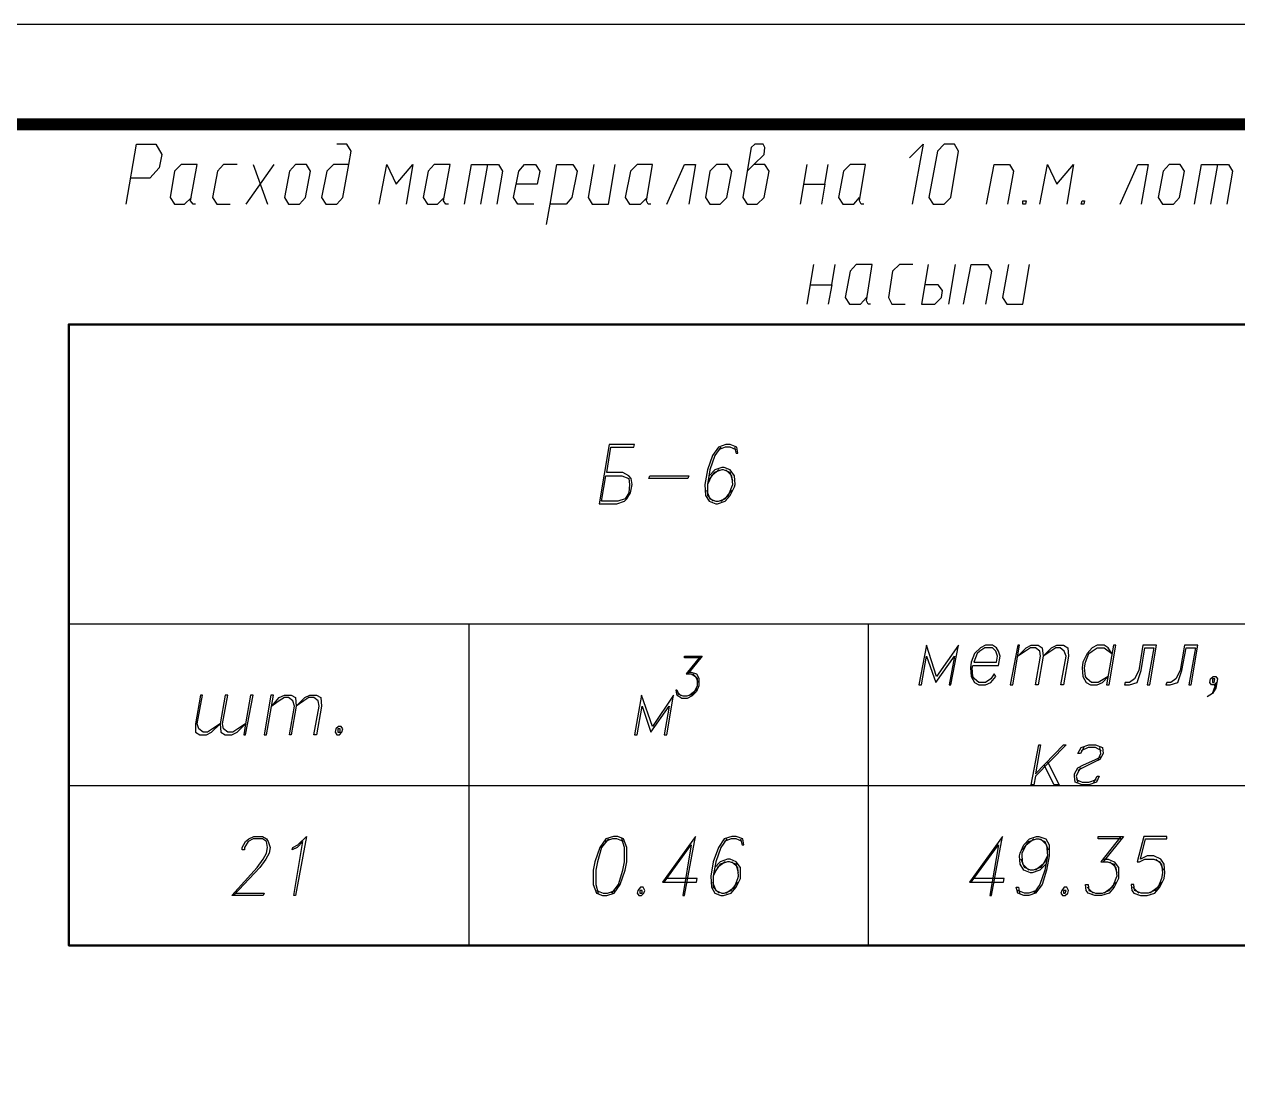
# Model space of a CAD drawing. Header units: millimetres. Extents: x 4241 to 6572, y 870 to 1291.
# Drawn here: x 5885.3 to 5946.1, y 1238 to 1290.7 of the extents above; entities that cross this region are included whole.
import ezdxf
from ezdxf.enums import TextEntityAlignment as Align

# ---------------------------------------------------------------- set-up
doc = ezdxf.new("R2010")
doc.units = ezdxf.units.MM
doc.layers.add('_Штамп_рамка', color=7, linetype='Continuous')
doc.layers.add('PDF _0', color=7, linetype='Continuous')
doc.styles.add('Romans_2.5', font='romans.shx', dxfattribs={"width": 0.75, "height": 2.5})

# ---------------------------------------------------------------- blocks, each defined once
blk = doc.blocks.new('*U779')
blk.add_lwpolyline([(0, 0), (0, 420), (1189, 420), (1189, 0), (0, 0)])
at = {"const_width": 0.6}
blk.add_lwpolyline([(20, 5), (20, 415), (1184, 415), (1184, 5), (20, 5)], dxfattribs=at)
at = {"style": 'Romans_2.5', "width": 0.75}
blk.add_attdef('ФОРМАТ', text='', height=2.5, dxfattribs=at).set_placement((1149, 2.5), align=Align.MIDDLE_LEFT)

msp = doc.modelspace()

# ---------------------------------------------------------------- linework, layer by layer
at = {"layer": 'PDF _0', "lineweight": 25}
for points in [[(5890.4418, 1281.6439), (5890.9498, 1284.6497), (5891.9235, 1284.6497), (5892.2199, 1284.1417), (5892.0929, 1283.4643), (5891.6272, 1282.9563), (5890.6958, 1282.9563)], [(5901.5759, 1283.6337), (5900.8139, 1283.6337), (5900.4752, 1283.295), (5900.2212, 1281.9826), (5900.4328, 1281.6439), (5900.9832, 1281.6439), (5901.2795, 1281.9826), (5901.5759, 1283.6337), (5901.7029, 1284.311), (5901.4912, 1284.6497), (5900.9832, 1284.6497)], [(5921.5156, 1283.295), (5921.3039, 1281.9826), (5921.5156, 1281.6439), (5922.0236, 1281.6439), (5922.3623, 1281.9826), (5922.6163, 1283.295), (5922.4046, 1283.6337), (5921.8543, 1283.6337), (5922.3623, 1284.1417), (5922.4046, 1284.4804), (5922.3199, 1284.6497), (5921.8966, 1284.6497), (5921.7272, 1284.4804), (5921.5156, 1283.295), (5921.8543, 1283.6337)], [(5929.6439, 1283.9724), (5930.3212, 1284.6497), (5929.7709, 1281.6439)], [(5893.9133, 1281.6439), (5893.7863, 1281.6439), (5893.6593, 1281.8133), (5893.998, 1283.6337), (5893.1936, 1283.6337), (5892.8549, 1283.295), (5892.6432, 1281.9826), (5892.8549, 1281.6439), (5893.3629, 1281.6439), (5893.7016, 1281.9826)], [(5895.9877, 1283.6337), (5895.3103, 1283.6337), (5895.014, 1283.295), (5894.76, 1281.9826), (5894.9717, 1281.6439), (5895.649, 1281.6439)], [(5896.4534, 1281.6439), (5897.8504, 1283.6337)], [(5896.792, 1283.6337), (5897.5117, 1281.6439)], [(5903.0999, 1281.6439), (5903.4809, 1283.6337), (5903.9466, 1282.66), (5904.7933, 1283.6337), (5904.4546, 1281.6439)], [(5906.5714, 1281.6439), (5906.4444, 1281.6439), (5906.3174, 1281.8133), (5906.6561, 1283.6337), (5905.8517, 1283.6337), (5905.5554, 1283.295), (5905.3013, 1281.9826), (5905.513, 1281.6439), (5906.021, 1281.6439), (5906.3597, 1281.9826)], [(5907.3757, 1281.6439), (5907.7144, 1283.6337), (5908.5188, 1283.6337), (5908.1801, 1281.6439)], [(5908.5188, 1283.6337), (5909.0691, 1283.6337), (5909.2808, 1283.295), (5908.9845, 1281.6439)], [(5910.8472, 1281.6439), (5910.0428, 1281.6439), (5909.8312, 1281.9826), (5910.0852, 1283.295), (5910.3815, 1283.6337), (5910.9319, 1283.6337), (5911.1435, 1283.295), (5911.0165, 1282.66), (5909.9582, 1282.66)], [(5911.4822, 1280.6279), (5911.6516, 1281.6439), (5911.9902, 1283.6337), (5912.7946, 1283.6337), (5913.0063, 1283.295), (5912.7523, 1281.9826), (5912.4559, 1281.6439), (5911.6516, 1281.6439)], [(5913.853, 1283.6337), (5913.5566, 1281.9826), (5913.7683, 1281.6439), (5914.5727, 1281.6439), (5914.9113, 1283.6337)], [(5916.6894, 1281.6439), (5916.5624, 1281.6439), (5916.4777, 1281.8133), (5916.7741, 1283.6337), (5916.012, 1283.6337), (5915.6734, 1283.295), (5915.4194, 1281.9826), (5915.631, 1281.6439), (5916.1814, 1281.6439), (5916.5201, 1281.9826)], [(5917.4938, 1281.6439), (5918.3828, 1283.6337), (5918.9331, 1283.6337), (5918.5945, 1281.6439)], [(5924.1827, 1281.6439), (5924.5213, 1283.6337)], [(5924.352, 1282.66), (5925.4104, 1282.66), (5925.5797, 1283.6337)], [(5927.3578, 1281.6439), (5927.2308, 1281.6439), (5927.1461, 1281.8133), (5927.4424, 1283.6337), (5926.6804, 1283.6337), (5926.3417, 1283.295), (5926.0877, 1281.9826), (5926.2994, 1281.6439), (5926.8498, 1281.6439), (5927.1461, 1281.9826)], [(5933.4963, 1281.6439), (5933.8773, 1283.6337), (5934.6394, 1283.6337), (5934.851, 1283.295), (5934.5547, 1281.6439)], [(5936.1634, 1281.6439), (5936.5444, 1283.6337), (5937.0101, 1282.66), (5937.8568, 1283.6337), (5937.5181, 1281.6439)], [(5940.1852, 1281.6439), (5941.0743, 1283.6337), (5941.5823, 1283.6337), (5941.2436, 1281.6439)], [(5943.9107, 1281.6439), (5944.2494, 1283.6337), (5945.0537, 1283.6337), (5944.715, 1281.6439)], [(5945.0537, 1283.6337), (5945.6041, 1283.6337), (5945.8157, 1283.295), (5945.5194, 1281.6439)], [(5925.4104, 1282.66), (5925.241, 1281.6439)], [(5924.5213, 1276.6484), (5924.86, 1278.6382)], [(5924.6907, 1277.6221), (5925.7491, 1277.6221), (5925.9184, 1278.6382)], [(5927.6965, 1276.6484), (5927.5694, 1276.6484), (5927.4848, 1276.8178), (5927.7811, 1278.6382), (5926.9768, 1278.6382), (5926.6804, 1278.2995), (5926.4264, 1276.9871), (5926.6381, 1276.6484), (5927.1884, 1276.6484), (5927.4848, 1276.9871)], [(5929.8132, 1278.6382), (5929.1358, 1278.6382), (5928.7972, 1278.2995), (5928.5855, 1276.9871), (5928.7548, 1276.6484), (5929.4322, 1276.6484)], [(5930.5752, 1278.6382), (5930.2365, 1276.6484), (5930.9139, 1276.6484), (5931.2526, 1276.9871), (5931.2949, 1277.3258), (5931.0832, 1277.6221), (5930.4059, 1277.6221)], [(5931.9299, 1278.6382), (5931.5913, 1276.6484)], [(5932.3533, 1276.6484), (5932.7343, 1278.6382), (5933.5387, 1278.6382), (5933.7503, 1278.2995), (5933.454, 1276.6484)], [(5934.597, 1278.6382), (5934.3007, 1276.9871), (5934.5124, 1276.6484), (5935.3167, 1276.6484), (5935.6554, 1278.6382)], [(5925.7491, 1277.6221), (5925.5797, 1276.6484)], [(5920.8806, 1269.4938), (5920.9652, 1269.1975), (5921.0499, 1269.1975), (5921.0076, 1269.4938), (5920.6689, 1269.6209), (5920.4572, 1269.6209), (5920.0762, 1269.4938), (5919.7798, 1269.0705), (5919.5258, 1268.3508), (5919.3988, 1267.6311), (5919.4412, 1267.0808), (5919.6105, 1266.7844), (5919.9492, 1266.6574), (5920.0339, 1266.6574), (5920.4149, 1266.7844), (5920.6689, 1267.0808), (5920.8806, 1267.5041), (5920.9229, 1267.6311), (5920.8806, 1268.0545), (5920.6689, 1268.3508), (5920.3725, 1268.4778), (5920.2455, 1268.4778), (5919.9069, 1268.3508), (5919.6105, 1268.0545)], [(5920.2032, 1269.4938), (5919.9069, 1269.0705), (5919.6528, 1268.3508), (5919.5258, 1267.6311), (5919.5258, 1267.0808), (5919.8222, 1266.7844)], [(5920.9652, 1269.3668), (5920.6689, 1269.4938), (5920.4149, 1269.4938), (5920.0762, 1269.3668)], [(5920.1185, 1268.3508), (5919.7375, 1268.0545), (5919.5258, 1267.6311)], [(5920.7959, 1267.8005), (5920.6689, 1268.2238), (5920.3302, 1268.3508), (5920.2455, 1268.3508), (5919.8645, 1268.2238), (5919.5682, 1267.8005)], [(5920.2032, 1266.7844), (5920.5842, 1267.0808), (5920.7535, 1267.5041), (5920.7959, 1267.6311), (5920.7535, 1268.0545), (5920.4572, 1268.3508)], [(5919.4835, 1267.3348), (5919.6528, 1266.9114), (5919.9492, 1266.7844), (5920.0762, 1266.7844), (5920.4149, 1266.9114), (5920.7535, 1267.3348)], [(5919.1872, 1258.9525), (5918.3828, 1258.9525), (5918.3828, 1259.0372), (5919.2718, 1259.0372), (5918.5521, 1258.1481)], [(5919.1872, 1259.0372), (5918.4675, 1258.1481), (5918.7215, 1258.1481), (5918.9331, 1258.0211), (5919.0602, 1257.7248)], [(5918.5945, 1258.2328), (5918.7215, 1258.2328), (5918.9755, 1258.1481), (5919.1025, 1257.9364), (5919.1025, 1257.6401), (5919.1025, 1257.5554), (5918.9755, 1257.2591), (5918.7638, 1257.0474), (5918.5098, 1256.9204), (5918.2558, 1256.9204), (5918.0441, 1257.0474), (5918.0018, 1257.1321), (5917.9594, 1257.3438), (5918.0018, 1257.3438), (5918.0865, 1257.1321), (5918.2981, 1257.0474), (5918.5098, 1257.0474), (5918.8061, 1257.1321), (5919.0178, 1257.4284)], [(5918.8061, 1258.1481), (5919.0178, 1257.9364), (5919.0178, 1257.6401), (5919.0178, 1257.5554), (5918.8908, 1257.2591), (5918.5945, 1257.0474)], [(5944.7997, 1257.1744), (5945.0114, 1257.7248), (5944.8844, 1257.5978), (5944.7574, 1257.5978), (5944.6727, 1257.7248), (5944.715, 1257.8941), (5944.842, 1258.0211), (5944.9691, 1258.0211), (5945.0537, 1257.8941), (5944.9691, 1257.4284), (5944.7997, 1257.1744), (5944.5457, 1257.0051)], [(5918.2135, 1257.0474), (5918.0018, 1257.2591)], [(5944.8844, 1257.5978), (5944.9691, 1257.4284)], [(5938.3648, 1254.465), (5938.1955, 1254.1687), (5938.0685, 1254.1687), (5938.2378, 1254.465), (5938.6188, 1254.592), (5938.9575, 1254.592), (5939.2962, 1254.465), (5939.3385, 1254.1687), (5939.1692, 1253.8723), (5938.9152, 1253.7453), (5938.3225, 1253.449), (5938.0685, 1253.322)], [(5939.2539, 1254.2957), (5938.9575, 1254.465), (5938.5765, 1254.465), (5938.2378, 1254.2957)], [(5939.0845, 1253.8723), (5939.2115, 1254.1687), (5939.1692, 1254.465)], [(5936.5444, 1253.7453), (5937.1371, 1252.6023), (5936.8831, 1252.6023), (5936.3751, 1253.576)], [(5938.8728, 1252.7293), (5939.0422, 1253.0256), (5939.1268, 1253.0256), (5938.9998, 1252.7293), (5938.6188, 1252.6023), (5938.2802, 1252.6023), (5937.9415, 1252.7293), (5937.8991, 1253.0256), (5937.8991, 1253.1526), (5938.0685, 1253.449), (5938.3225, 1253.576), (5938.9575, 1253.8723), (5939.2115, 1253.9993)], [(5938.1955, 1253.449), (5938.0261, 1253.1526), (5937.9838, 1253.0256), (5938.0685, 1252.7293)], [(5937.9838, 1252.8563), (5938.2802, 1252.7293), (5938.6188, 1252.7293), (5938.9998, 1252.8563)], [(5895.8607, 1247.1834), (5897.3424, 1247.1834), (5897.3001, 1247.0564), (5895.7337, 1247.0564), (5897.0037, 1248.4535), (5897.3001, 1248.8768), (5897.4694, 1249.1731), (5897.5117, 1249.4695), (5897.4694, 1249.7658), (5897.2577, 1249.8928), (5896.792, 1249.8928), (5896.538, 1249.7658), (5896.3687, 1249.4695), (5896.3687, 1249.3425), (5896.2417, 1249.3425), (5896.2417, 1249.4695), (5896.411, 1249.7658), (5896.5804, 1249.8928), (5896.8344, 1250.0198), (5897.2577, 1250.0198), (5897.4694, 1249.8928), (5897.5541, 1249.7658), (5897.6387, 1249.4695), (5897.5964, 1249.1731), (5897.4271, 1248.8768), (5897.1307, 1248.4535), (5895.8183, 1247.0564)], [(5914.5727, 1249.8928), (5914.234, 1249.4695), (5914.0223, 1248.7498), (5913.9376, 1248.3264), (5913.9376, 1247.6068), (5914.0646, 1247.1834)], [(5915.3347, 1249.7658), (5914.996, 1249.8928), (5914.7843, 1249.8928), (5914.4033, 1249.7658)], [(5914.742, 1247.1834), (5915.0807, 1247.6068), (5915.2924, 1248.3264), (5915.377, 1248.7498), (5915.377, 1249.4695), (5915.25, 1249.8928)], [(5917.3668, 1247.7338), (5918.7215, 1249.5965), (5918.2981, 1247.0564), (5918.3828, 1247.0564), (5918.9331, 1250.0198), (5917.2821, 1247.7338), (5918.9755, 1247.7338), (5919.0178, 1247.9031), (5917.4091, 1247.9031)], [(5921.1769, 1249.8928), (5921.2616, 1249.5965), (5921.3462, 1249.5965), (5921.3039, 1249.8928), (5920.9652, 1250.0198), (5920.7535, 1250.0198), (5920.3725, 1249.8928), (5920.0762, 1249.4695), (5919.8222, 1248.7498), (5919.6952, 1248.0301), (5919.7375, 1247.4798), (5919.9069, 1247.1834), (5920.2032, 1247.0564), (5920.3302, 1247.0564), (5920.7112, 1247.1834), (5920.9652, 1247.4798), (5921.1769, 1247.9031), (5921.1769, 1248.0301), (5921.1769, 1248.4535), (5920.9652, 1248.7498), (5920.6689, 1248.8768), (5920.5419, 1248.8768), (5920.1609, 1248.7498), (5919.9069, 1248.4535)], [(5920.4995, 1249.8928), (5920.2032, 1249.4695), (5919.9492, 1248.7498), (5919.8222, 1248.0301), (5919.8222, 1247.4798), (5920.1185, 1247.1834)], [(5921.2616, 1249.7658), (5920.9652, 1249.8928), (5920.7112, 1249.8928), (5920.3725, 1249.7658)], [(5932.7343, 1247.7338), (5934.089, 1249.5965), (5933.6657, 1247.0564), (5933.7503, 1247.0564), (5934.3007, 1250.0198), (5932.6496, 1247.7338), (5934.343, 1247.7338), (5934.3854, 1247.9031), (5932.7766, 1247.9031)], [(5936.4598, 1248.6228), (5936.1634, 1248.3264), (5935.7824, 1248.1994), (5935.6977, 1248.1994), (5935.3591, 1248.3264), (5935.1897, 1248.6228), (5935.1474, 1249.0461), (5935.1897, 1249.1731), (5935.3591, 1249.5965), (5935.6554, 1249.8928), (5935.9941, 1250.0198), (5936.1211, 1250.0198), (5936.4598, 1249.8928), (5936.6291, 1249.5965), (5936.6291, 1249.0461), (5936.5021, 1248.3264), (5936.2904, 1247.6068), (5935.9517, 1247.1834), (5935.6131, 1247.0564), (5935.3591, 1247.0564), (5935.0627, 1247.1834), (5934.978, 1247.4798), (5935.105, 1247.4798), (5935.1474, 1247.1834)], [(5935.6131, 1248.3264), (5935.3167, 1248.6228), (5935.2744, 1249.0461), (5935.2744, 1249.1731), (5935.4861, 1249.5965), (5935.8671, 1249.8928)], [(5935.3167, 1249.3425), (5935.6131, 1249.7658), (5935.9941, 1249.8928), (5936.1211, 1249.8928), (5936.4174, 1249.7658), (5936.5868, 1249.3425)], [(5936.2057, 1249.8928), (5936.5021, 1249.5965), (5936.5444, 1249.0461), (5936.4174, 1248.3264), (5936.1634, 1247.6068), (5935.8671, 1247.1834)], [(5940.2276, 1249.8928), (5939.0845, 1249.8928), (5939.0845, 1250.0198), (5940.3546, 1250.0198), (5939.3385, 1248.7498)], [(5940.2276, 1250.0198), (5939.2115, 1248.7498), (5939.5502, 1248.7498), (5939.8889, 1248.6228), (5940.0159, 1248.1994)], [(5942.2596, 1247.7338), (5941.9209, 1247.3104), (5941.5823, 1247.1834), (5941.2436, 1247.1834), (5940.9049, 1247.3104), (5940.8626, 1247.6068), (5940.7356, 1247.6068), (5940.7779, 1247.3104), (5940.8626, 1247.1834), (5941.2013, 1247.0564), (5941.5399, 1247.0564), (5941.9209, 1247.1834), (5942.175, 1247.4798), (5942.3866, 1247.9031), (5942.429, 1248.1994), (5942.3866, 1248.6228), (5942.2173, 1248.8768), (5941.8786, 1249.0461), (5941.5399, 1249.0461), (5941.2013, 1248.8768), (5941.4553, 1249.8928), (5942.5136, 1249.8928), (5942.5136, 1250.0198), (5941.3706, 1250.0198), (5941.0319, 1248.7498), (5941.1589, 1248.7498), (5941.4129, 1248.8768), (5941.8786, 1248.8768), (5942.175, 1248.7498), (5942.3443, 1248.3264)], [(5920.4149, 1248.7498), (5920.0339, 1248.4535), (5919.8222, 1248.0301)], [(5921.0922, 1248.1994), (5920.9652, 1248.6228), (5920.6265, 1248.7498), (5920.5419, 1248.7498), (5920.1609, 1248.6228), (5919.8645, 1248.1994)], [(5920.4572, 1247.1834), (5920.8806, 1247.4798), (5921.0499, 1247.9031), (5921.0922, 1248.0301), (5921.0499, 1248.4535), (5920.7535, 1248.7498)], [(5936.5021, 1248.8768), (5936.2057, 1248.4535), (5935.8247, 1248.3264), (5935.6977, 1248.3264), (5935.4014, 1248.4535), (5935.232, 1248.8768)], [(5936.5444, 1249.0461), (5936.3328, 1248.6228), (5935.9517, 1248.3264)], [(5939.3385, 1248.8768), (5939.5925, 1248.8768), (5939.8889, 1248.7498), (5940.1005, 1248.4535), (5940.1005, 1248.0301), (5940.1005, 1247.9031), (5939.8889, 1247.4798), (5939.6349, 1247.1834), (5939.2539, 1247.0564), (5938.9152, 1247.0564), (5938.5765, 1247.1834), (5938.4918, 1247.3104), (5938.4495, 1247.6068), (5938.5765, 1247.6068), (5938.6188, 1247.3104), (5938.9575, 1247.1834), (5939.2962, 1247.1834), (5939.6349, 1247.3104), (5939.9735, 1247.7338)], [(5939.6772, 1248.7498), (5939.9735, 1248.4535), (5940.0159, 1248.0301), (5939.9735, 1247.9031), (5939.8042, 1247.4798), (5939.3809, 1247.1834)], [(5941.9633, 1248.8768), (5942.2596, 1248.6228), (5942.302, 1248.1994), (5942.2596, 1247.9031), (5942.0903, 1247.4798), (5941.6669, 1247.1834)], [(5919.7798, 1247.7338), (5919.9492, 1247.3104), (5920.2455, 1247.1834), (5920.3725, 1247.1834), (5920.7112, 1247.3104), (5921.0499, 1247.7338)], [(5938.8305, 1247.1834), (5938.5342, 1247.4798)], [(5941.1166, 1247.1834), (5940.8202, 1247.4798)], [(5913.98, 1247.3104), (5914.3187, 1247.1834), (5914.5303, 1247.1834), (5914.9113, 1247.3104)], [(5935.9941, 1247.3104), (5935.6131, 1247.1834), (5935.4014, 1247.1834), (5935.0627, 1247.3104)]]:
    msp.add_lwpolyline(points, dxfattribs=at)
for points in [[(5930.6176, 1281.9826), (5930.8292, 1281.6439), (5931.3796, 1281.6439), (5931.7183, 1281.9826), (5932.0993, 1284.311), (5931.8876, 1284.6497), (5931.3796, 1284.6497), (5931.0409, 1284.311)], [(5899.1205, 1281.6439), (5899.4168, 1281.9826), (5899.6708, 1283.295), (5899.4591, 1283.6337), (5898.9088, 1283.6337), (5898.6124, 1283.295), (5898.3584, 1281.9826), (5898.5701, 1281.6439)], [(5920.1609, 1281.6439), (5920.4995, 1281.9826), (5920.7535, 1283.295), (5920.5419, 1283.6337), (5919.9915, 1283.6337), (5919.6528, 1283.295), (5919.4412, 1281.9826), (5919.6528, 1281.6439)], [(5942.8523, 1281.6439), (5943.1487, 1281.9826), (5943.4027, 1283.295), (5943.191, 1283.6337), (5942.6406, 1283.6337), (5942.3443, 1283.295), (5942.0903, 1281.9826), (5942.302, 1281.6439)], [(5935.3591, 1281.6439), (5935.3167, 1281.6439), (5935.3167, 1281.8133), (5935.4861, 1281.8133), (5935.4437, 1281.6439)], [(5938.3225, 1281.6439), (5938.2378, 1281.6439), (5938.2802, 1281.8133), (5938.4072, 1281.8133), (5938.3648, 1281.6439)], [(5914.6997, 1269.4938), (5915.8427, 1269.4938), (5915.885, 1269.6209), (5914.615, 1269.6209), (5914.107, 1266.6574), (5914.996, 1266.6574), (5915.377, 1266.7844), (5915.504, 1266.9114), (5915.6734, 1267.2078), (5915.758, 1267.6311), (5915.7157, 1267.9275), (5915.5887, 1268.0545), (5915.2924, 1268.2238), (5914.488, 1268.2238)], [(5914.4457, 1268.0545), (5915.25, 1268.0545), (5915.5887, 1267.9275), (5915.631, 1267.6311), (5915.5887, 1267.2078), (5915.4194, 1266.9114), (5915.0383, 1266.7844), (5914.234, 1266.7844)], [(5918.5521, 1267.9275), (5916.6047, 1267.9275), (5916.6471, 1268.0545), (5918.5945, 1268.0545)], [(5930.1095, 1257.5978), (5930.2365, 1257.5978), (5930.4906, 1259.0372), (5930.9562, 1257.7248), (5931.8876, 1259.0372), (5931.6336, 1257.5978), (5931.7183, 1257.5978), (5932.0993, 1259.5875), (5930.9986, 1258.0211), (5930.4906, 1259.5875)], [(5932.819, 1258.5715), (5934.089, 1258.5715), (5934.1737, 1259.0372), (5934.089, 1259.2912), (5934.0043, 1259.4605), (5933.7927, 1259.5875), (5933.454, 1259.5875), (5933.2, 1259.4605), (5932.9036, 1259.1642), (5932.7343, 1258.7408), (5932.692, 1258.4445), (5932.7343, 1258.0211), (5932.9036, 1257.7248), (5933.1153, 1257.5978), (5933.454, 1257.5978), (5933.708, 1257.7248), (5933.962, 1258.0211), (5933.8773, 1258.1481), (5933.708, 1257.8941), (5933.454, 1257.7248), (5933.1153, 1257.7248), (5932.9036, 1257.8941), (5932.819, 1258.0211), (5932.7766, 1258.4445)], [(5934.8087, 1257.5978), (5935.1474, 1259.5875), (5935.0627, 1259.5875), (5934.6817, 1257.5978)], [(5936.0787, 1257.5978), (5935.9517, 1257.5978), (5936.2057, 1259.0372), (5936.1634, 1259.2912), (5935.9517, 1259.4605), (5935.6977, 1259.4605), (5935.4437, 1259.2912), (5935.0627, 1259.0372), (5935.4861, 1259.4605), (5935.7401, 1259.5875), (5936.0787, 1259.5875), (5936.2904, 1259.4605), (5936.3328, 1259.0372)], [(5937.3488, 1257.5978), (5937.2218, 1257.5978), (5937.4758, 1259.0372), (5937.3911, 1259.2912), (5937.1794, 1259.4605), (5936.9678, 1259.4605), (5936.7138, 1259.2912), (5936.3328, 1259.0372), (5936.7561, 1259.4605), (5937.0101, 1259.5875), (5937.3488, 1259.5875), (5937.5605, 1259.4605), (5937.6028, 1259.0372)], [(5939.5925, 1258.0211), (5939.0845, 1257.7248), (5938.7458, 1257.7248), (5938.5342, 1257.8941), (5938.4495, 1258.0211), (5938.4072, 1258.4445), (5938.4495, 1258.7408), (5938.6188, 1259.1642), (5938.7882, 1259.2912), (5939.0422, 1259.4605), (5939.3809, 1259.4605), (5939.7619, 1259.1642), (5939.5925, 1259.4605), (5939.3809, 1259.5875), (5939.0422, 1259.5875), (5938.7882, 1259.4605), (5938.5342, 1259.1642), (5938.3225, 1258.7408), (5938.2802, 1258.4445), (5938.3225, 1258.0211), (5938.4918, 1257.7248), (5938.7035, 1257.5978), (5939.0422, 1257.5978), (5939.2962, 1257.7248)], [(5939.6349, 1257.5978), (5939.9735, 1259.5875), (5939.8465, 1259.5875), (5939.5079, 1257.5978)], [(5941.5399, 1257.5978), (5941.6669, 1257.5978), (5942.0056, 1259.5875), (5941.3283, 1259.5875), (5941.1166, 1258.3175), (5940.9049, 1257.8941), (5940.6509, 1257.7248), (5940.4392, 1257.7248), (5940.3969, 1257.5978), (5940.6509, 1257.5978), (5941.0319, 1257.7248), (5941.2436, 1258.3175), (5941.4129, 1259.4605), (5941.8786, 1259.4605)], [(5943.6143, 1257.5978), (5943.7413, 1257.5978), (5944.08, 1259.5875), (5943.4027, 1259.5875), (5943.191, 1258.3175), (5942.9793, 1257.8941), (5942.7253, 1257.7248), (5942.5136, 1257.7248), (5942.4713, 1257.5978), (5942.683, 1257.5978), (5943.064, 1257.7248), (5943.2757, 1258.3175), (5943.4873, 1259.4605), (5943.953, 1259.4605)], [(5934.0043, 1258.7408), (5934.0467, 1259.0372), (5933.962, 1259.2912), (5933.7927, 1259.4605), (5933.4117, 1259.4605), (5933.1576, 1259.2912), (5933.0306, 1259.1642), (5932.8613, 1258.7408)], [(5944.7997, 1257.8941), (5944.7997, 1257.7248), (5944.8844, 1257.7248), (5944.9267, 1257.8941)], [(5895.141, 1255.6504), (5894.76, 1255.3964), (5894.506, 1255.227), (5894.2943, 1255.227), (5894.0826, 1255.3964), (5893.998, 1255.6504), (5894.252, 1257.0898), (5894.1673, 1257.0898), (5893.9133, 1255.6504), (5893.9133, 1255.227), (5894.125, 1255.1), (5894.4636, 1255.1), (5894.7176, 1255.227), (5895.141, 1255.6504), (5895.1833, 1255.227), (5895.395, 1255.1), (5895.7337, 1255.1), (5895.9877, 1255.227), (5896.411, 1255.6504), (5896.3264, 1255.1), (5896.411, 1255.1), (5896.792, 1257.0898), (5896.665, 1257.0898), (5896.411, 1255.6504), (5896.03, 1255.3964), (5895.776, 1255.227), (5895.522, 1255.227), (5895.3103, 1255.3964), (5895.268, 1255.6504), (5895.522, 1257.0898), (5895.395, 1257.0898)], [(5897.4694, 1255.1), (5897.8081, 1257.0898), (5897.6811, 1257.0898), (5897.3424, 1255.1)], [(5898.6971, 1255.1), (5898.6124, 1255.1), (5898.8665, 1256.5394), (5898.7818, 1256.7934), (5898.5701, 1256.9627), (5898.3584, 1256.9627), (5898.1044, 1256.7934), (5897.7234, 1256.5394), (5898.1044, 1256.9627), (5898.3584, 1257.0898), (5898.6971, 1257.0898), (5898.9088, 1256.9627), (5898.9511, 1256.5394)], [(5899.9672, 1255.1), (5899.8402, 1255.1), (5900.0942, 1256.5394), (5900.0518, 1256.7934), (5899.8402, 1256.9627), (5899.5861, 1256.9627), (5899.3321, 1256.7934), (5898.9511, 1256.5394), (5899.3745, 1256.9627), (5899.6285, 1257.0898), (5899.9672, 1257.0898), (5900.1788, 1256.9627), (5900.2212, 1256.5394)], [(5915.885, 1255.1), (5916.012, 1255.1), (5916.2661, 1256.5394), (5916.6894, 1255.227), (5917.6208, 1256.5394), (5917.3668, 1255.1), (5917.4938, 1255.1), (5917.8324, 1257.0898), (5916.7741, 1255.5234), (5916.2237, 1257.0898)], [(5901.0679, 1255.5234), (5900.9409, 1255.3964), (5900.8985, 1255.227), (5900.9832, 1255.1), (5901.1102, 1255.1), (5901.2372, 1255.227), (5901.2795, 1255.3964), (5901.1949, 1255.5234)], [(5901.0255, 1255.3964), (5901.0255, 1255.227), (5901.1525, 1255.227), (5901.1525, 1255.3964)], [(5935.9517, 1253.1526), (5937.3488, 1254.592), (5937.4758, 1254.592), (5935.9517, 1253.0256), (5935.8671, 1252.6023), (5935.7401, 1252.6023), (5936.1211, 1254.592), (5936.2057, 1254.592)], [(5898.9088, 1247.0564), (5898.8241, 1247.0564), (5899.2898, 1249.7658), (5898.9935, 1249.4695), (5898.7395, 1249.3425), (5898.7818, 1249.4695), (5899.0358, 1249.5965), (5899.4591, 1250.0198)], [(5914.8267, 1250.0198), (5914.4457, 1249.8928), (5914.1493, 1249.4695), (5913.8953, 1248.7498), (5913.8106, 1248.3264), (5913.8106, 1247.6068), (5913.98, 1247.1834), (5914.2763, 1247.0564), (5914.488, 1247.0564), (5914.869, 1247.1834), (5915.1654, 1247.6068), (5915.4194, 1248.3264), (5915.504, 1248.7498), (5915.504, 1249.4695), (5915.3347, 1249.8928), (5915.0383, 1250.0198)], [(5916.1814, 1247.4798), (5916.0544, 1247.3104), (5916.012, 1247.1834), (5916.0967, 1247.0564), (5916.2237, 1247.0564), (5916.3507, 1247.1834), (5916.3931, 1247.3104), (5916.3084, 1247.4798)], [(5937.3911, 1247.4798), (5937.2641, 1247.3104), (5937.2218, 1247.1834), (5937.3065, 1247.0564), (5937.4335, 1247.0564), (5937.5605, 1247.1834), (5937.6028, 1247.3104), (5937.5181, 1247.4798)], [(5916.1391, 1247.3104), (5916.1391, 1247.1834), (5916.2661, 1247.1834), (5916.2661, 1247.3104)], [(5937.3488, 1247.3104), (5937.3488, 1247.1834), (5937.4335, 1247.1834), (5937.4758, 1247.3104)]]:
    msp.add_lwpolyline(points, close=True, dxfattribs=at)
at = {"layer": 'PDF _0', "lineweight": 50}
msp.add_lwpolyline([(5972.5713, 1244.5587), (5887.5631, 1244.5587), (5887.5631, 1275.6324), (5972.5713, 1275.6324)], close=True, dxfattribs=at)
at = {"layer": 'PDF _0', "lineweight": 30}
for points in [[(5887.5631, 1260.6459), (5972.5713, 1260.6459)], [(5907.5874, 1260.6459), (5907.5874, 1244.5587)], [(5927.5694, 1260.6459), (5927.5694, 1244.5587)], [(5887.5631, 1252.5599), (5972.5713, 1252.5599)]]:
    msp.add_lwpolyline(points, dxfattribs=at)

# ---------------------------------------------------------------- block references
at = {"layer": '_Штамп_рамка'}
msp.add_blockref('*U779', (4819.0524, 870.6532), dxfattribs=at)

doc.saveas('drawing.dxf')
